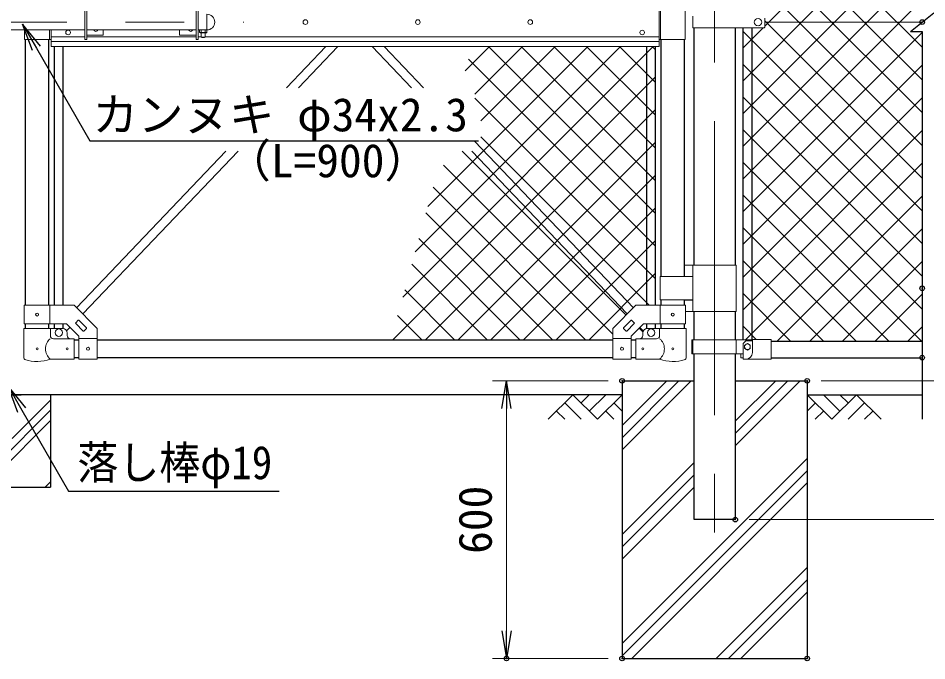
# Model space of a CAD drawing. Units: millimetres, scale not verified. Extents: x -6300 to 6300, y -4455 to 4455.
# Drawn here: x -1965 to -1, y -2013 to -624 of the extents above; entities that cross this region are included whole.
import ezdxf
from ezdxf.enums import TextEntityAlignment as Align

# ---------------------------------------------------------------- set-up
doc = ezdxf.new("R2010")
doc.units = ezdxf.units.MM
doc.header["$LTSCALE"] = 20
doc.header["$PDMODE"] = 32
doc.header["$PDSIZE"] = 10
doc.linetypes.add('USER1', pattern=[50.8, 31.75, -6.35, 6.35, -6.35])
for name, color, linetype, lineweight in [('0-1_D-STR1', 1, 'Continuous', 25), ('0-2_D-BMK', 2, 'USER1', 13), ('0-3_D-STR4', 7, 'Continuous', 25), ('0-4_D-BGD', 7, 'Continuous', 25), ('0-5_D-DCR-HCH', 7, 'Continuous', 13), ('0-6_D-STR3', 3, 'Continuous', 13), ('0-7_0', 3, 'Continuous', 25), ('0-8_D-STR-DIM', 7, 'Continuous', 13), ('0-A_D-STR2', 7, 'Continuous', 13), ('0-B_D-STR-TXT', 7, 'Continuous', 13)]:
    doc.layers.add(name, color=color, linetype=linetype, lineweight=lineweight)
doc.layers.add('0-9_Defpoints', color=7, linetype='Continuous')
doc.styles.add('ＭＳ ゴシック', font='')
doc.styles.get('ＭＳ ゴシック').set_extended_font_data('MS Gothic')

# ---------------------------------------------------------------- blocks, each defined once
blk = doc.blocks.new('_Open')
at = {"layer": '0-7_0', "color": 7}
blk.add_line((-20, 3.333), (0, 0), dxfattribs=at)
blk.add_lwpolyline([(-20, -3.333), (0, 0), (-20, 0)], dxfattribs=at)
blk = doc.blocks.new('MLeader4')
at = {"layer": '0-8_D-STR-DIM', "lineweight": 25}
blk.add_line((-1934.21, -694.47), (-1955.55, -637.51), dxfattribs=at)
for points in [[(-1916.89, -684.47), (-1955.55, -637.51), (-1925.55, -689.47)], [(-1925.55, -689.47), (-1810.34, -889.03), (-980.62, -889.03), (-969.82, -889.03)]]:
    blk.add_lwpolyline(points, dxfattribs=at)
blk = doc.blocks.new('MLeader10')
at = {"layer": '0-8_D-STR-DIM', "lineweight": 25}
blk.add_line((-1965.61, -1476.03), (-1986.95, -1419.07), dxfattribs=at)
for points in [[(-1948.29, -1466.03), (-1986.95, -1419.07), (-1956.95, -1471.03)], [(-1956.95, -1471.03), (-1855.86, -1646.12), (-1411.76, -1646.12), (-1400.96, -1646.12)]]:
    blk.add_lwpolyline(points, dxfattribs=at)

msp = doc.modelspace()

# ---------------------------------------------------------------- linework, layer by layer
at = {"layer": '0-1_D-STR1'}
for p, q in [((-35.88, -652.84), (14.12, -612.84)), ((-503.96, -1157.79), (-503.96, -645.34)), ((-414.86, -645.34), (-414.86, -1157.79)), ((-398.11, -1319.43), (-398.11, -645.34)), ((-379.11, -645.34), (-379.11, -1318.43)), ((-35.88, -652.84), (-10.88, -652.84)), ((-10.88, -652.84), (-10.88, -1491.05)), ((-1949.41, -1244.74), (-1949.41, -670.34)), ((-1898.61, -1244.74), (-1898.61, -670.34)), ((-1886.51, -1244.74), (-1886.51, -685.34)), ((-1867.51, -1244.74), (-1867.51, -685.34)), ((-606.31, -1244.74), (-606.31, -685.34)), ((-587.31, -1244.74), (-587.31, -685.34)), ((-575.21, -1182.79), (-575.21, -670.34)), ((-524.41, -1182.79), (-524.41, -670.34)), ((-575.21, -1244.74), (-575.21, -1232.79)), ((-524.41, -1244.74), (-524.41, -1232.79)), ((-503.96, -1319.43), (-503.96, -1257.79)), ((-414.86, -1257.79), (-414.86, -1319.43)), ((-1949.41, -1294.79), (-1949.41, -1284.74)), ((-1898.61, -1294.79), (-1898.61, -1284.74)), ((-1886.51, -1294.79), (-1886.51, -1284.74)), ((-1867.51, -1294.9), (-1867.51, -1284.74)), ((-606.31, -1294.9), (-606.31, -1284.74)), ((-587.31, -1294.79), (-587.31, -1284.74)), ((-575.21, -1294.79), (-575.21, -1284.74)), ((-524.41, -1294.79), (-524.41, -1284.74)), ((-1834.01, -1319.74), (-1844.01, -1319.74)), ((-679.81, -1319.74), (-1794.01, -1319.74)), ((-629.81, -1319.74), (-639.81, -1319.74)), ((-337.56, -1322.02), (-10.88, -1322.02)), ((-503.96, -1707.84), (-503.96, -1349.43)), ((-414.86, -1349.43), (-414.86, -1707.84)), ((-1834.01, -1357.84), (-1844.01, -1357.84)), ((-679.81, -1357.84), (-1794.01, -1357.84)), ((-629.81, -1357.84), (-639.81, -1357.84)), ((-337.56, -1357.84), (-10.88, -1357.84)), ((-414.86, -1707.84), (-503.96, -1707.84))]:
    msp.add_line(p, q, dxfattribs=at)
at = {"layer": '0-2_D-BMK'}
for p, q in [((-459.41, 169.16), (-459.41, -1747.84)), ((-2494.94, -632.84), (-1476.87, -632.84))]:
    msp.add_line(p, q, dxfattribs=at)
at = {"layer": '0-3_D-STR4'}
for p, q in [((-659.41, -1407.84), (-659.41, -2007.84)), ((-659.41, -1407.84), (-503.96, -1407.84)), ((-414.86, -1407.84), (-259.41, -1407.84)), ((-259.41, -1407.84), (-259.41, -2007.84)), ((-1894.81, -1437.84), (-1894.81, -1637.84)), ((-2094.81, -1637.84), (-1894.81, -1637.84)), ((-659.41, -2007.84), (-259.41, -2007.84))]:
    msp.add_line(p, q, dxfattribs=at)
at = {"layer": '0-4_D-BGD'}
for p, q in [((-659.41, -1437.84), (-1985.31, -1437.84)), ((-259.41, -1437.84), (-10.88, -1437.84))]:
    msp.add_line(p, q, dxfattribs=at)
at = {"layer": '0-5_D-DCR-HCH'}
for p, q in [((-659.41, -1557.22), (-510.03, -1407.84)), ((-659.41, -1530.71), (-536.54, -1407.84)), ((-659.41, -1504.19), (-563.06, -1407.84)), ((-414.86, -1548.38), (-274.32, -1407.84)), ((-414.86, -1521.86), (-300.84, -1407.84)), ((-414.86, -1495.34), (-327.36, -1407.84)), ((-1977.81, -1532.36), (-1894.81, -1449.36)), ((-765.84, -1437.84), (-819.05, -1491.05)), ((-765.84, -1437.84), (-712.62, -1491.05)), ((-748.1, -1455.57), (-730.36, -1437.84)), ((-730.36, -1473.31), (-694.89, -1437.84)), ((-712.62, -1491.05), (-659.41, -1437.84)), ((-206.2, -1491.05), (-259.41, -1437.84)), ((-188.46, -1473.31), (-223.94, -1437.84)), ((-152.99, -1437.84), (-206.2, -1491.05)), ((-170.63, -1455.67), (-188.46, -1437.84)), ((-152.99, -1437.84), (-99.78, -1491.05)), ((-2061.19, -1637.84), (-1894.81, -1471.46)), ((-783.57, -1455.57), (-747.94, -1491.05)), ((-677.15, -1455.57), (-659.41, -1473.23)), ((-241.67, -1455.57), (-259.41, -1473.23)), ((-135.25, -1455.57), (-170.89, -1491.05)), ((-801.31, -1473.31), (-783.49, -1491.05)), ((-694.89, -1473.31), (-677.07, -1491.05)), ((-223.94, -1473.31), (-241.76, -1491.05)), ((-117.51, -1473.31), (-135.33, -1491.05)), ((-2039.09, -1637.84), (-1894.81, -1493.56)), ((-659.41, -1975.6), (-259.41, -1575.6)), ((-659.41, -1739.89), (-503.96, -1584.44)), ((-659.41, -2002.11), (-259.41, -1602.11)), ((-1906.51, -1637.84), (-1894.81, -1626.14)), ((-659.41, -1766.41), (-503.96, -1610.96)), ((-638.62, -2007.84), (-259.41, -1628.63)), ((-659.41, -1792.93), (-503.96, -1637.48)), ((-455.95, -2007.84), (-259.41, -1811.3)), ((-429.43, -2007.84), (-259.41, -1837.82)), ((-402.92, -2007.84), (-259.41, -1864.33))]:
    msp.add_line(p, q, dxfattribs=at)
at = {"layer": '0-6_D-STR3'}
for p, q in [((-579.01, -580.34), (-579.01, -685.34)), ((-1821.01, -670.34), (-1821.01, -595.34)), ((-1816.51, -670.34), (-1816.51, -595.34)), ((-1580.51, -670.34), (-1580.51, -595.34)), ((-1576.01, -670.34), (-1576.01, -595.34)), ((-576.81, -595.34), (-576.81, -670.34)), ((-522.81, -595.34), (-522.81, -670.34)), ((-1557.06, -615.84), (-1557.06, -649.84)), ((-506.26, -620.34), (-506.26, -645.34)), ((-350.67, -624.34), (-350.67, -641.34)), ((-506.26, -645.34), (-352.67, -645.34)), ((-350.67, -632.84), (-10.88, -632.84)), ((-1821.01, -649.84), (-2097.81, -649.84)), ((-1897.01, -649.84), (-1897.01, -670.34)), ((-1894.01, -649.84), (-1894.01, -685.34)), ((-1821.01, -664.84), (-1894.01, -664.84)), ((-1580.51, -649.84), (-1816.51, -649.84)), ((-1816.51, -661.34), (-1781.01, -661.34)), ((-1580.51, -664.84), (-1816.51, -664.84)), ((-1781.01, -661.34), (-1781.01, -649.84)), ((-1557.06, -649.84), (-1576.01, -649.84)), ((-1569.06, -664.84), (-1576.01, -664.84)), ((-1576.01, -664.84), (-1569.06, -664.84)), ((-1573.16, -649.84), (-1573.16, -655.54)), ((-1556.96, -655.54), (-1573.16, -655.54)), ((-1558.63, -656.34), (-1571.21, -656.34)), ((-1569.06, -649.84), (-1569.06, -655.54)), ((-1569.06, -656.34), (-1569.06, -665.04)), ((-1568.26, -665.84), (-1569.06, -665.04)), ((-1561.06, -665.04), (-1569.06, -665.04)), ((-1561.86, -665.84), (-1568.26, -665.84)), ((-1561.86, -665.84), (-1561.06, -665.04)), ((-1561.06, -649.84), (-1561.06, -655.54)), ((-1561.06, -656.34), (-1561.06, -665.04)), ((-579.01, -664.84), (-1561.06, -664.84)), ((-1556.96, -649.84), (-1556.96, -655.54)), ((-579.01, -674.84), (-1894.01, -674.84)), ((-579.01, -685.34), (-1894.01, -685.34)), ((-1821.01, -670.34), (-1816.51, -670.34)), ((-1576.01, -670.34), (-1580.51, -670.34)), ((-1300.13, -685.34), (-1385.28, -774.59)), ((-1273.87, -685.34), (-1359.02, -774.59)), ((-1199.96, -685.34), (-1114.8, -774.59)), ((-1173.7, -685.34), (-1088.54, -774.59)), ((-522.81, -670.34), (-578.61, -670.34)), ((-977.95, -890.52), (-635.03, -1249.96)), ((-1515.84, -911.45), (-1838.79, -1249.96)), ((-1489.58, -911.45), (-1825.35, -1263.4)), ((-984.24, -911.45), (-648.47, -1263.4)), ((-412.56, -1157.79), (-524.41, -1157.79)), ((-506.52, -1257.79), (-506.52, -1157.79)), ((-412.56, -1257.79), (-412.56, -1157.79)), ((-577.51, -1182.79), (-506.52, -1182.79)), ((-577.51, -1232.79), (-577.51, -1182.79)), ((-506.52, -1182.29), (-524.41, -1182.29)), ((-577.51, -1232.79), (-506.52, -1232.79)), ((-506.52, -1233.29), (-524.41, -1233.29)), ((-1951.71, -1284.74), (-1951.71, -1244.74)), ((-1896.31, -1284.74), (-1896.31, -1244.74)), ((-577.51, -1284.74), (-577.51, -1244.74)), ((-522.11, -1284.74), (-522.11, -1244.74)), ((-412.56, -1257.79), (-522.11, -1257.79)), ((-1952.56, -1294.79), (-1952.56, -1358.48)), ((-1951.71, -1284.74), (-1860.58, -1284.74)), ((-1895.46, -1294.79), (-1895.46, -1309.79)), ((-1860.58, -1284.74), (-1834.01, -1311.31)), ((-1852.97, -1292.35), (-1860.25, -1299.98)), ((-1840.68, -1282.73), (-1835.02, -1277.07)), ((-1840.68, -1284.14), (-1824.41, -1300.4)), ((-1833.61, -1277.07), (-1817.34, -1293.33)), ((-1823, -1300.4), (-1817.34, -1294.75)), ((-1794.01, -1360.99), (-1794.01, -1294.74)), ((-679.81, -1360.99), (-679.81, -1294.74)), ((-640.22, -1277.07), (-656.48, -1293.33)), ((-650.82, -1300.4), (-656.48, -1294.75)), ((-633.14, -1284.14), (-649.41, -1300.4)), ((-613.24, -1284.74), (-639.81, -1311.31)), ((-633.14, -1282.73), (-638.8, -1277.07)), ((-620.85, -1292.35), (-613.58, -1299.98)), ((-522.11, -1284.74), (-613.24, -1284.74)), ((-578.36, -1294.79), (-604.81, -1294.79)), ((-578.36, -1294.79), (-578.36, -1309.79)), ((-521.26, -1294.79), (-578.36, -1294.79)), ((-521.26, -1294.79), (-521.26, -1358.48)), ((-1859.01, -1309.79), (-1859.01, -1304.79)), ((-1834.01, -1360.99), (-1834.01, -1311.31)), ((-639.81, -1360.99), (-639.81, -1311.31)), ((-614.81, -1309.79), (-614.81, -1304.79)), ((-1844.01, -1316.79), (-1888.46, -1316.79)), ((-1844.01, -1360.79), (-1844.01, -1316.79)), ((-1834.01, -1316.49), (-1794.01, -1316.49)), ((-639.81, -1316.49), (-679.81, -1316.49)), ((-629.81, -1316.79), (-585.36, -1316.79)), ((-629.81, -1360.79), (-629.81, -1316.79)), ((-508.56, -1319.43), (-508.56, -1349.43)), ((-379.11, -1319.43), (-508.56, -1319.43)), ((-506.26, -1319.43), (-506.26, -1349.43)), ((-412.56, -1319.43), (-412.56, -1349.43)), ((-391.86, -1321.43), (-397.56, -1327.13)), ((-397.56, -1361.43), (-397.56, -1327.13)), ((-394.9, -1330.6), (-388.61, -1326.96)), ((-394.9, -1330.6), (-394.9, -1337.87)), ((-391.86, -1321.43), (-379.11, -1321.43)), ((-382.31, -1330.6), (-388.61, -1326.96)), ((-382.31, -1330.6), (-382.31, -1337.87)), ((-379.11, -1318.43), (-337.56, -1318.43)), ((-379.11, -1318.43), (-379.11, -1321.43)), ((-377.56, -1346.43), (-377.56, -1318.43)), ((-337.56, -1361.43), (-337.56, -1318.43)), ((-397.56, -1349.43), (-508.56, -1349.43)), ((-402.81, -1358.03), (-402.81, -1349.43)), ((-394.9, -1337.87), (-388.61, -1341.51)), ((-382.31, -1337.87), (-388.61, -1341.51)), ((-1844.01, -1360.79), (-1895.46, -1360.79)), ((-1834.01, -1360.99), (-1794.01, -1360.99)), ((-639.81, -1360.99), (-679.81, -1360.99)), ((-629.81, -1360.79), (-578.36, -1360.79)), ((-402.81, -1358.03), (-397.56, -1358.03)), ((-397.56, -1361.43), (-337.56, -1361.43))]:
    msp.add_line(p, q, dxfattribs=at)
for points in [[(-1951.01, -649.84), (-1951.01, -670.34), (-1894.01, -670.34)], [(-1580.51, -661.34), (-1616.01, -661.34), (-1616.01, -649.84)], [(-1951.71, -1244.74), (-1844.01, -1244.74), (-1794.01, -1294.74)], [(-522.11, -1244.74), (-629.81, -1244.74), (-679.81, -1294.74)], [(-1952.56, -1294.79), (-1924.01, -1294.79), (-1895.46, -1294.79), (-1869.01, -1294.79)]]:
    msp.add_lwpolyline(points, dxfattribs=at)
for centre, radius in [((-1344.01, -632.84), 5), ((-1101.01, -632.84), 5), ((-858.01, -632.84), 5), ((-365.67, -632.84), 8), ((-1857.01, -655.34), 5), ((-616.01, -655.34), 5), ((-1924.01, -1264.74), 3.25), ((-549.81, -1264.74), 3.25), ((-1877.01, -1303.79), 8), ((-596.81, -1303.79), 8), ((-1814.01, -1338.74), 3.25), ((-659.81, -1338.74), 3.25), ((-388.61, -1334.24), 6.3), ((-1924.01, -1338.79), 2), ((-1859.01, -1338.79), 2), ((-614.81, -1338.79), 2), ((-549.81, -1338.79), 2)]:
    msp.add_circle(centre, radius, dxfattribs=at)
for centre, radius, start, end in [((-1557.06, -632.84), 17, 270, 90), ((-355.23, -641.56), 4.56, 304.07499, 2.79491), ((-1797.01, -647.84), 5, 203.57818, 336.42182), ((-1592.01, -647.84), 5, 203.57818, 336.42182), ((-1571.11, -653.32), 3.02, 227.28053, 312.71947), ((-1565.06, -645.94), 10.4, 247.38014, 292.61986), ((-1559.01, -653.4), 2.96, 226.1605, 313.8395), ((-1869.01, -1304.79), 10, 0, 90), ((-1839.97, -1283.43), 1, 135, 225), ((-1834.31, -1277.78), 1, 45, 135), ((-1818.05, -1294.04), 1, 315, 45), ((-655.77, -1294.04), 1, 135, 225), ((-639.51, -1277.78), 1, 45, 135), ((-633.85, -1283.43), 1, 315, 45), ((-604.81, -1304.79), 10, 90, 180), ((-1888.46, -1309.79), 7, 180, 270), ((-1852.01, -1309.79), 7, 180, 270), ((-1823.71, -1299.7), 1, 225, 315), ((-650.11, -1299.7), 1, 225, 315), ((-621.81, -1309.79), 7, 270, 0), ((-585.36, -1309.79), 7, 270, 0), ((-1877.27, -1338.79), 28.55, 129.59418, 230.40582), ((-596.56, -1338.79), 28.55, 309.59418, 50.40582), ((-392.56, -1346.43), 15, 270, 0), ((-1949.26, -1358.48), 3.3, 180, 250.77949), ((-1924.01, -1286.06), 80, 250.77949, 290.9084), ((-549.81, -1286.06), 80, 249.0916, 289.22051), ((-524.56, -1358.48), 3.3, 289.22051, 0)]:
    msp.add_arc(centre, radius, start, end, dxfattribs=at)
at = {"layer": '0-7_0', "color": 7}
msp.add_line((-1985.31, -1437.84), (-1958.31, -1437.84), dxfattribs=at)
at = {"layer": '0-8_D-STR-DIM'}
for p, q in [((-689.41, -1407.84), (-939.41, -1407.84)), ((-229.41, -1407.84), (629.12, -1407.84)), ((-229.41, -1407.84), (809.12, -1407.84)), ((-229.41, -1407.84), (809.12, -1407.84)), ((-909.41, -1467.84), (-909.41, -1947.84)), ((-384.86, -1707.84), (809.12, -1707.84)), ((-384.86, -1707.84), (989.12, -1707.84)), ((-689.41, -2007.84), (-939.41, -2007.84))]:
    msp.add_line(p, q, dxfattribs=at)
at = {"layer": '0-9_Defpoints'}
for p in [(-10.88, -632.84), (-10.88, -1207.84), (-10.88, -1357.84), (-10.88, -1357.84), (-659.41, -1407.84), (-259.41, -1407.84), (-414.86, -1707.84), (-909.41, -2007.84), (-659.41, -2007.84), (-259.41, -2007.84)]:
    msp.add_point(p, dxfattribs=at)
at = {"layer": '0-A_D-STR2'}
for p, q in [((-10.88, -687.02), (-398.11, -299.8)), ((-350.67, -641.24), (-10.88, -301.45)), ((-10.88, -757.73), (-398.11, -370.51)), ((-398.11, -759.38), (-10.88, -372.16)), ((-10.88, -828.45), (-398.11, -441.22)), ((-398.11, -830.09), (-10.88, -442.87)), ((-10.88, -899.16), (-398.11, -511.93)), ((-398.11, -900.8), (-10.88, -513.58)), ((-398.11, -971.51), (-10.88, -584.29)), ((-398.11, -688.67), (-354.77, -645.34)), ((-10.88, -969.87), (-350.67, -630.08)), ((-10.88, -1040.58), (-398.11, -653.35)), ((-398.11, -1042.23), (-10.88, -655)), ((-1133.74, -1226.84), (-592.24, -685.34)), ((-1106.74, -1129.13), (-662.95, -685.34)), ((-1079.75, -1031.42), (-733.66, -685.34)), ((-998.75, -738.3), (-945.79, -685.34)), ((-977.95, -788.2), (-875.08, -685.34)), ((-965.16, -846.13), (-804.37, -685.34)), ((-587.31, -1046.31), (-948.28, -685.34)), ((-587.31, -975.6), (-877.57, -685.34)), ((-587.31, -904.89), (-806.86, -685.34)), ((-587.31, -834.18), (-736.15, -685.34)), ((-587.31, -763.47), (-665.44, -685.34)), ((-587.31, -692.76), (-594.73, -685.34)), ((-587.31, -1117.02), (-991.67, -712.66)), ((-10.88, -1111.29), (-398.11, -724.06)), ((-398.11, -1112.94), (-10.88, -725.71)), ((-1155.93, -1319.74), (-587.31, -751.12)), ((-587.31, -1187.73), (-977.95, -797.1)), ((-10.88, -1182), (-398.11, -794.77)), ((-398.11, -1183.65), (-10.88, -796.42)), ((-1085.22, -1319.74), (-587.31, -821.83)), ((-601.02, -1244.74), (-965.16, -880.59)), ((-10.88, -1252.71), (-398.11, -865.48)), ((-398.11, -1254.36), (-10.88, -867.13)), ((-1014.51, -1319.74), (-587.31, -892.54)), ((-650.77, -1265.69), (-1005.01, -911.45)), ((-679.81, -1307.36), (-1045.21, -941.96)), ((-12.28, -1322.02), (-398.11, -936.19)), ((-392.47, -1319.43), (-10.88, -937.84)), ((-943.8, -1319.74), (-587.31, -963.25)), ((-738.15, -1319.74), (-1068.21, -989.67)), ((-82.99, -1322.02), (-398.11, -1006.91)), ((-324.35, -1322.02), (-10.88, -1008.55)), ((-873.08, -1319.74), (-587.31, -1033.96)), ((-808.86, -1319.74), (-1083.52, -1045.08)), ((-153.7, -1322.02), (-398.11, -1077.62)), ((-253.64, -1322.02), (-10.88, -1079.26)), ((-879.57, -1319.74), (-1098.83, -1100.48)), ((-802.37, -1319.74), (-587.31, -1104.68)), ((-950.28, -1319.74), (-1114.14, -1155.88)), ((-224.41, -1322.02), (-398.11, -1148.33)), ((-182.93, -1322.02), (-10.88, -1149.97)), ((-731.66, -1319.74), (-587.31, -1175.39)), ((-1020.99, -1319.74), (-1129.44, -1211.28)), ((-295.12, -1322.02), (-398.11, -1219.04)), ((-112.22, -1322.02), (-10.88, -1220.69)), ((-1091.7, -1319.74), (-1144.75, -1266.69)), ((-614.43, -1302.04), (-622.48, -1293.98)), ((-369.42, -1318.43), (-398.11, -1289.75)), ((-41.51, -1322.02), (-10.88, -1291.4))]:
    msp.add_line(p, q, dxfattribs=at)

# ---------------------------------------------------------------- block references
at = {"layer": '0-8_D-STR-DIM'}
for name in ['MLeader4', 'MLeader10']:
    msp.add_blockref(name, (0, 0), dxfattribs=at)
at = {"layer": '0-8_D-STR-DIM', "xscale": 3, "yscale": 3}
for p, rotation in [((-909.41, -1407.84), 90), ((-909.41, -2007.84), 270)]:
    msp.add_blockref('_Open', p, dxfattribs=dict(at, rotation=rotation))

# ---------------------------------------------------------------- texts
at = {"layer": '0-8_D-STR-DIM', "style": 'ＭＳ ゴシック'}
msp.add_text('600', height=72.14, rotation=90, dxfattribs=at).set_placement((-919.53, -1781.71), align=Align.BOTTOM_LEFT)
at = {"layer": '0-B_D-STR-TXT', "style": 'ＭＳ ゴシック'}
for s, p in [('カンヌキ φ34x2.3', (-1804.49, -890.47)), ('（L=900）', (-1517.06, -989.69))]:
    msp.add_text(s, height=72.14, dxfattribs=at).set_placement(p, align=Align.BOTTOM_LEFT)
at = {"layer": '0-B_D-STR-TXT', "style": 'ＭＳ ゴシック', "width": 0.9}
msp.add_text('落し棒φ19', height=72.14, dxfattribs=at).set_placement((-1837, -1642.01), align=Align.BOTTOM_LEFT)

doc.saveas('drawing.dxf')
